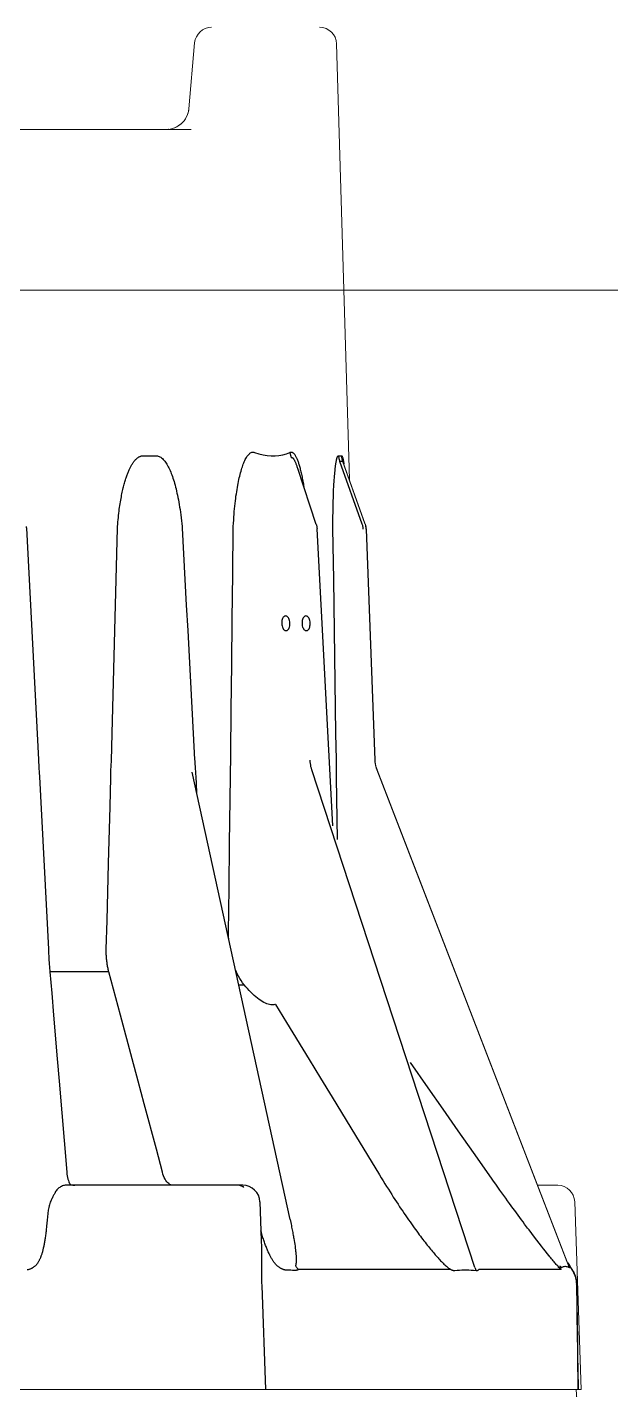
# Model space of a CAD drawing. Header units: millimetres. Extents: x -9869 to 940, y 100 to 694.
# Drawn here: x 487.054 to 487.788, y 177.558 to 179.272 of the extents above; entities that cross this region are included whole.
import ezdxf

# ---------------------------------------------------------------- set-up
doc = ezdxf.new("R2010")
doc.units = ezdxf.units.MM
doc.layers.add('37-P-HS-AG-Q', color=4, linetype='Continuous', lineweight=9)
doc.layers.add('OUTLINE', color=6, linetype='Continuous', lineweight=9)

msp = doc.modelspace()

# ---------------------------------------------------------------- linework, layer by layer
at = {"color": 7, "linetype": 'Continuous'}
for p, q in [((487.4173, 178.6468), (487.394, 178.7171)), ((487.4512, 178.7251), (487.4513, 178.7248)), ((487.4383, 178.2676), (487.4183, 178.6412)), ((487.3844, 177.7725), (487.2612, 178.3353)), ((487.325, 177.8157), (487.1026, 177.8157)), ((487.1089, 177.8162), (487.1113, 177.8158)), ((487.1113, 177.8158), (487.1138, 177.8157)), ((487.3464, 177.795), (487.3481, 177.7462)), ((487.3844, 177.7725), (487.3844, 177.7724)), ((487.7335, 177.718), (487.7357, 177.7146)), ((487.7356, 177.7147), (487.7393, 177.709)), ((487.742, 177.704), (487.7427, 177.7021)), ((487.7427, 177.7021), (487.7436, 177.6992)), ((487.744, 177.6975), (487.7443, 177.6955)), ((487.7443, 177.6955), (487.7446, 177.6922))]:
    msp.add_line(p, q, dxfattribs=at)
at = {"color": 9, "linetype": 'Continuous'}
for p, q in [((487.4466, 178.7265), (487.4748, 178.6474)), ((487.4511, 178.7253), (487.4513, 178.7248)), ((487.4396, 178.6974), (487.4398, 178.7004)), ((487.4398, 178.7004), (487.4399, 178.7031)), ((487.4399, 178.7031), (487.4401, 178.7056)), ((487.4401, 178.7056), (487.4403, 178.708)), ((487.4403, 178.708), (487.4405, 178.7102)), ((487.4405, 178.7102), (487.4407, 178.7123)), ((487.4407, 178.7123), (487.4409, 178.7143)), ((487.4409, 178.7143), (487.4411, 178.7162)), ((487.4389, 178.6835), (487.4391, 178.6874)), ((487.4391, 178.6874), (487.4392, 178.6909)), ((487.4392, 178.6909), (487.4394, 178.6943)), ((487.4394, 178.6943), (487.4396, 178.6974)), ((487.1658, 178.5776), (487.1675, 178.6421)), ((487.4383, 178.6418), (487.4383, 178.644)), ((487.4393, 178.5776), (487.4383, 178.6418)), ((487.2505, 178.6097), (487.2539, 178.5454)), ((487.1641, 178.5132), (487.1658, 178.5776)), ((487.1624, 178.4486), (487.1641, 178.5132)), ((487.1607, 178.3838), (487.1624, 178.4486)), ((487.1598, 178.3494), (487.1607, 178.3838)), ((487.4426, 178.3513), (487.4421, 178.3838)), ((487.4427, 178.3471), (487.4426, 178.3513)), ((487.4428, 178.3325), (487.4427, 178.3471)), ((487.0693, 178.3295), (487.0805, 178.1124)), ((487.1589, 178.3279), (487.159, 178.3302)), ((487.159, 178.3302), (487.1591, 178.3325)), ((487.1591, 178.3325), (487.1592, 178.3348)), ((487.2656, 178.3325), (487.2657, 178.3302)), ((487.2657, 178.3302), (487.2668, 178.3098)), ((487.6169, 177.7121), (487.4118, 178.3382)), ((487.4429, 178.3279), (487.4428, 178.3325)), ((487.444, 178.2504), (487.4429, 178.3279)), ((487.1542, 178.1485), (487.1561, 178.2205)), ((487.1532, 178.1124), (487.1542, 178.1485)), ((487.3071, 178.134), (487.3055, 178.134)), ((487.0805, 178.1124), (487.0806, 178.1096)), ((487.0806, 178.1096), (487.0807, 178.1069)), ((487.0807, 178.1069), (487.0809, 178.1041)), ((487.0809, 178.1041), (487.081, 178.1014)), ((487.081, 178.1014), (487.0812, 178.0987)), ((487.0812, 178.0987), (487.0814, 178.096)), ((487.0814, 178.096), (487.0816, 178.0934)), ((487.0816, 178.0934), (487.0818, 178.0907)), ((487.0818, 178.0907), (487.082, 178.0881)), ((487.1564, 178.0843), (487.0824, 178.0843)), ((487.3197, 178.0679), (487.3265, 178.0679)), ((487.3659, 178.0431), (487.3653, 178.0429)), ((487.5579, 177.9384), (487.5358, 177.9699)), ((487.224, 177.8322), (487.2163, 177.8611)), ((487.0793, 177.7758), (487.079, 177.7718)), ((487.0797, 177.78), (487.0793, 177.7758)), ((487.0801, 177.7844), (487.0797, 177.78)), ((487.0786, 177.768), (487.0782, 177.7644)), ((487.079, 177.7718), (487.0786, 177.768)), ((487.3844, 177.7724), (487.3852, 177.7689)), ((487.6883, 177.7548), (487.6849, 177.7594)), ((487.3895, 177.7461), (487.3899, 177.7437)), ((487.3899, 177.7437), (487.3903, 177.7414)), ((487.3903, 177.7414), (487.3906, 177.7392)), ((487.6916, 177.7505), (487.6883, 177.7548)), ((487.6947, 177.7464), (487.6916, 177.7505)), ((487.6976, 177.7427), (487.6947, 177.7464)), ((487.7004, 177.7391), (487.6976, 177.7427)), ((487.3906, 177.7392), (487.3909, 177.7372)), ((487.703, 177.7358), (487.7004, 177.7391)), ((487.7054, 177.7327), (487.703, 177.7358)), ((487.7078, 177.7297), (487.7054, 177.7327)), ((487.5865, 177.7096), (487.395, 177.7096)), ((487.7253, 177.7096), (487.6216, 177.7096)), ((487.7347, 177.7159), (487.7387, 177.7096)), ((487.7387, 177.7096), (487.7399, 177.7078)), ((487.7387, 177.7096), (487.7393, 177.709)), ((487.3487, 177.6898), (487.3535, 177.5586)), ((487.7444, 177.6914), (487.7448, 177.6621))]:
    msp.add_line(p, q, dxfattribs=at)
for points in [[(487.3161, 178.6794), (487.3164, 178.6823), (487.3169, 178.6852), (487.3173, 178.688), (487.3177, 178.6908), (487.3181, 178.6934), (487.3186, 178.696), (487.3191, 178.6984), (487.3196, 178.7008), (487.32, 178.7032), (487.3205, 178.7054), (487.3211, 178.7076), (487.3216, 178.7097), (487.3221, 178.7118), (487.3227, 178.7138), (487.3232, 178.7157), (487.3238, 178.7175), (487.3244, 178.7193), (487.325, 178.721), (487.3256, 178.7227), (487.3262, 178.7242), (487.3268, 178.7257), (487.3275, 178.7272), (487.3281, 178.7285), (487.3288, 178.7298), (487.3295, 178.731), (487.3302, 178.7321), (487.3309, 178.7331), (487.3317, 178.7341), (487.3324, 178.7349), (487.3332, 178.7357), (487.334, 178.7363), (487.3348, 178.7369), (487.3356, 178.7373), (487.3364, 178.7375), (487.3372, 178.7377), (487.338, 178.7377), (487.3388, 178.7376), (487.3396, 178.7374)], [(487.3396, 178.7374), (487.3451, 178.7357), (487.3504, 178.7343), (487.3556, 178.7335), (487.3607, 178.733), (487.3656, 178.733), (487.3704, 178.7335), (487.3751, 178.7343), (487.3797, 178.7357), (487.3842, 178.7374)], [(487.3842, 178.7374), (487.3845, 178.7375), (487.3848, 178.7376), (487.3852, 178.7377), (487.3855, 178.7377), (487.3858, 178.7377), (487.3862, 178.7377), (487.3866, 178.7376), (487.387, 178.7375), (487.3874, 178.7373), (487.3878, 178.737), (487.3882, 178.7367), (487.3886, 178.7364), (487.389, 178.736), (487.3894, 178.7356), (487.3898, 178.7351), (487.3902, 178.7346), (487.3906, 178.734), (487.391, 178.7334), (487.3914, 178.7327), (487.3918, 178.732), (487.3921, 178.7312), (487.3925, 178.7304), (487.3929, 178.7296), (487.3933, 178.7287), (487.3937, 178.7277), (487.394, 178.7268), (487.3944, 178.7257), (487.3948, 178.7247), (487.3952, 178.7236), (487.3955, 178.7224), (487.3959, 178.7212), (487.3963, 178.72), (487.3966, 178.7187), (487.397, 178.7174)], [(487.3842, 178.7374), (487.3843, 178.7366), (487.3844, 178.7359), (487.3846, 178.7351), (487.3848, 178.7344), (487.385, 178.7336), (487.3852, 178.7329), (487.3855, 178.7322), (487.3857, 178.7314), (487.386, 178.7307)], [(487.1719, 178.6794), (487.1723, 178.6815), (487.1726, 178.6835), (487.173, 178.6855), (487.1734, 178.6874), (487.1738, 178.6892), (487.1742, 178.6909), (487.1746, 178.6927), (487.175, 178.6943), (487.1754, 178.6959), (487.1759, 178.6974), (487.1763, 178.6989), (487.1767, 178.7004), (487.1771, 178.7017), (487.1775, 178.7031), (487.1779, 178.7044), (487.1783, 178.7056), (487.1787, 178.7068), (487.1791, 178.708), (487.1795, 178.7091), (487.1799, 178.7102), (487.1804, 178.7113), (487.1808, 178.7123), (487.1812, 178.7133), (487.1816, 178.7143), (487.182, 178.7153), (487.1824, 178.7162), (487.1829, 178.7171), (487.1833, 178.718), (487.1838, 178.7189), (487.1842, 178.7197), (487.1847, 178.7206), (487.1851, 178.7214), (487.1856, 178.7222), (487.1861, 178.723), (487.1866, 178.7237), (487.1871, 178.7245), (487.1876, 178.7252), (487.1881, 178.7259), (487.1886, 178.7266), (487.1891, 178.7272), (487.1896, 178.7278), (487.1902, 178.7283), (487.1907, 178.7288), (487.1912, 178.7293), (487.1917, 178.7298), (487.1922, 178.7302), (487.1927, 178.7306), (487.1932, 178.731), (487.1937, 178.7313), (487.1943, 178.7317), (487.1948, 178.7319), (487.1953, 178.7322), (487.1958, 178.7324), (487.1963, 178.7326), (487.1969, 178.7328), (487.1974, 178.7329), (487.1979, 178.7331), (487.1985, 178.7331), (487.1991, 178.7332), (487.1996, 178.7332), (487.2002, 178.7332)], [(487.2002, 178.7332), (487.2028, 178.7331), (487.2053, 178.733), (487.2078, 178.733), (487.2103, 178.733), (487.2128, 178.7331), (487.2152, 178.7332)], [(487.2152, 178.7332), (487.2164, 178.7332), (487.2175, 178.7331), (487.2186, 178.7328), (487.2197, 178.7324), (487.2208, 178.7319), (487.2218, 178.7312), (487.2229, 178.7304), (487.2239, 178.7296), (487.2249, 178.7286), (487.2258, 178.7275), (487.2268, 178.7264), (487.2277, 178.7251), (487.2286, 178.7238), (487.2295, 178.7224), (487.2304, 178.7209), (487.2312, 178.7194), (487.232, 178.7178), (487.2328, 178.7162), (487.2336, 178.7145), (487.2343, 178.7127), (487.235, 178.7109), (487.2357, 178.709), (487.2364, 178.707), (487.2371, 178.705), (487.2378, 178.7029), (487.2385, 178.7008), (487.2391, 178.6985), (487.2398, 178.6962), (487.2404, 178.6938), (487.241, 178.6914), (487.2416, 178.6888), (487.2422, 178.6862), (487.2428, 178.6835), (487.2434, 178.6807)], [(487.386, 178.7307), (487.3862, 178.7308), (487.3863, 178.7309), (487.3865, 178.731), (487.3867, 178.731), (487.3869, 178.731), (487.3871, 178.7309), (487.3873, 178.7308), (487.3875, 178.7307), (487.3877, 178.7305), (487.388, 178.7303), (487.3882, 178.73), (487.3885, 178.7297), (487.3888, 178.7293), (487.389, 178.7289), (487.3893, 178.7284), (487.3896, 178.7279), (487.3899, 178.7274), (487.3902, 178.7268), (487.3905, 178.7261), (487.3908, 178.7254), (487.3911, 178.7247), (487.3915, 178.7239), (487.3918, 178.7231), (487.3921, 178.7223), (487.3925, 178.7214), (487.3928, 178.7205), (487.3931, 178.7195), (487.3935, 178.7185), (487.3938, 178.7174), (487.3939, 178.7171)], [(487.397, 178.7174), (487.3973, 178.716), (487.3977, 178.7145), (487.398, 178.7131), (487.3984, 178.7116), (487.3987, 178.71)], [(487.4411, 178.7162), (487.4412, 178.7171), (487.4413, 178.718), (487.4414, 178.7189), (487.4415, 178.7197), (487.4416, 178.7206), (487.4417, 178.7214), (487.4418, 178.7222), (487.4419, 178.723), (487.4421, 178.7237), (487.4422, 178.7245), (487.4423, 178.7252), (487.4424, 178.7259), (487.4426, 178.7266), (487.4427, 178.7272), (487.4428, 178.7278), (487.4429, 178.7283), (487.4431, 178.7288), (487.4432, 178.7293), (487.4433, 178.7298), (487.4434, 178.7302), (487.4436, 178.7306), (487.4437, 178.731), (487.4438, 178.7313), (487.4439, 178.7317), (487.4441, 178.7319), (487.4442, 178.7322), (487.4443, 178.7324), (487.4445, 178.7326), (487.4446, 178.7328), (487.4447, 178.7329), (487.4449, 178.7331), (487.445, 178.7331), (487.4452, 178.7332), (487.4453, 178.7332), (487.4454, 178.7332)], [(487.4454, 178.7332), (487.4461, 178.7331), (487.4467, 178.733), (487.4473, 178.733), (487.4479, 178.733), (487.4484, 178.7331), (487.449, 178.7332)], [(487.4454, 178.7332), (487.4455, 178.7324), (487.4455, 178.7317), (487.4456, 178.7309), (487.4457, 178.7302), (487.4458, 178.7294), (487.446, 178.7287), (487.4462, 178.7279), (487.4464, 178.7272), (487.4466, 178.7265)], [(487.4466, 178.7265), (487.4473, 178.7264), (487.4479, 178.7263), (487.4485, 178.7263), (487.4491, 178.7263), (487.4497, 178.7264), (487.4503, 178.7265)], [(487.449, 178.7332), (487.4492, 178.7332), (487.4494, 178.7331), (487.4497, 178.7328), (487.4499, 178.7324), (487.4501, 178.7319), (487.4504, 178.7313), (487.4506, 178.7306), (487.4508, 178.7297), (487.451, 178.7288), (487.4513, 178.7277), (487.4515, 178.7266), (487.4517, 178.7253), (487.4519, 178.724), (487.4521, 178.7226)], [(487.449, 178.7332), (487.449, 178.7324), (487.4491, 178.7317), (487.4492, 178.7309), (487.4493, 178.7302), (487.4494, 178.7294), (487.4496, 178.7287), (487.4498, 178.7279), (487.45, 178.7272), (487.4503, 178.7265)], [(487.4503, 178.7265), (487.4504, 178.7265), (487.4506, 178.7264), (487.4507, 178.7262), (487.4509, 178.7258), (487.4511, 178.7253)], [(487.3987, 178.71), (487.3991, 178.7084), (487.3994, 178.7067), (487.3997, 178.705), (487.4001, 178.7033), (487.4004, 178.7014), (487.4007, 178.6996), (487.4011, 178.6977), (487.4014, 178.6957), (487.4017, 178.6937)], [(487.4383, 178.644), (487.4383, 178.647), (487.4383, 178.6499), (487.4383, 178.6527), (487.4383, 178.6555), (487.4383, 178.6581), (487.4384, 178.6608), (487.4384, 178.6633), (487.4385, 178.6658), (487.4385, 178.6682), (487.4386, 178.6705), (487.4386, 178.6729), (487.4387, 178.6751), (487.4387, 178.6773), (487.4388, 178.6794), (487.4389, 178.6835)], [(487.1676, 178.644), (487.1678, 178.647), (487.168, 178.6499), (487.1683, 178.6527), (487.1686, 178.6555), (487.1688, 178.6581), (487.1691, 178.6608), (487.1694, 178.6633), (487.1697, 178.6658), (487.1701, 178.6682), (487.1704, 178.6705), (487.1708, 178.6729), (487.1711, 178.6751), (487.1715, 178.6773), (487.1719, 178.6794)], [(487.2434, 178.6807), (487.2439, 178.6778), (487.2445, 178.6748), (487.245, 178.6718), (487.2455, 178.6686), (487.246, 178.6654), (487.2465, 178.6621), (487.2469, 178.6587), (487.2474, 178.6552), (487.2478, 178.6515), (487.2482, 178.6478), (487.2486, 178.644)], [(487.313, 178.6444), (487.3132, 178.6483), (487.3135, 178.6522), (487.3137, 178.6559), (487.314, 178.6596), (487.3143, 178.6631), (487.3146, 178.6666), (487.315, 178.6699), (487.3153, 178.6731), (487.3157, 178.6763), (487.3161, 178.6794)], [(487.0526, 178.644), (487.0527, 178.6436), (487.0527, 178.6433), (487.0527, 178.6429), (487.0528, 178.6425), (487.0528, 178.6422), (487.0679, 178.3513)], [(487.1675, 178.6421), (487.1675, 178.6425), (487.1675, 178.6429), (487.1675, 178.6432), (487.1675, 178.6436), (487.1676, 178.644)], [(487.2486, 178.644), (487.2486, 178.6436), (487.2486, 178.6433), (487.2487, 178.6429), (487.2487, 178.6425), (487.2487, 178.6422), (487.2505, 178.6097)], [(487.3071, 178.134), (487.3078, 178.1895), (487.3084, 178.2453), (487.3091, 178.3012), (487.3097, 178.3574), (487.3104, 178.4139), (487.311, 178.4705), (487.3117, 178.5274), (487.3123, 178.5845), (487.3129, 178.6423)], [(487.3129, 178.6423), (487.3129, 178.6427), (487.313, 178.6431), (487.313, 178.6436), (487.313, 178.644), (487.313, 178.6444)], [(487.4748, 178.6474), (487.475, 178.6467), (487.4753, 178.646), (487.4754, 178.6453), (487.4756, 178.6446), (487.4758, 178.6438), (487.4759, 178.6431), (487.476, 178.6423), (487.476, 178.6415), (487.4761, 178.6407)], [(487.4407, 178.4809), (487.4398, 178.5454), (487.4393, 178.5776)], [(487.2539, 178.5454), (487.2557, 178.5132), (487.2574, 178.4809), (487.2609, 178.4162)], [(487.4421, 178.3838), (487.4412, 178.4486), (487.4407, 178.4809)], [(487.2609, 178.4162), (487.2626, 178.3838), (487.2644, 178.3513)], [(487.0679, 178.3513), (487.068, 178.3491), (487.0682, 178.3469), (487.0683, 178.3448), (487.0684, 178.3427), (487.0691, 178.3325)], [(487.1592, 178.3348), (487.1596, 178.3455), (487.1597, 178.3475), (487.1598, 178.3494)], [(487.2644, 178.3513), (487.2645, 178.3491), (487.2646, 178.3469), (487.2647, 178.3448), (487.2649, 178.3427), (487.2656, 178.3325)], [(487.4118, 178.3382), (487.4112, 178.3401), (487.4107, 178.3421), (487.4103, 178.3441), (487.4099, 178.3461), (487.4097, 178.3482), (487.4095, 178.3502)], [(487.0691, 178.3325), (487.0692, 178.3317), (487.0693, 178.3295)], [(487.1561, 178.2205), (487.158, 178.2922), (487.1589, 178.3279)], [(487.3074, 178.1245), (487.3071, 178.129), (487.3071, 178.134)], [(487.1564, 178.0843), (487.1561, 178.0856), (487.1558, 178.0869), (487.1555, 178.0881), (487.1552, 178.0894), (487.155, 178.0907), (487.1548, 178.092), (487.1545, 178.0934), (487.1543, 178.0947), (487.1542, 178.096), (487.154, 178.0973), (487.1538, 178.0987), (487.1537, 178.1), (487.1536, 178.1014), (487.1535, 178.1027), (487.1534, 178.1041), (487.1533, 178.1055), (487.1533, 178.1069), (487.1533, 178.1082), (487.1532, 178.1096), (487.1532, 178.111), (487.1532, 178.1124)], [(487.082, 178.0881), (487.0823, 178.0856), (487.0824, 178.0843)], [(487.0824, 178.0843), (487.0847, 178.0572), (487.087, 178.0298), (487.0916, 177.9745)], [(487.1858, 177.9745), (487.171, 178.0298), (487.1564, 178.0843)], [(487.3265, 178.0679), (487.3247, 178.0704), (487.3229, 178.073), (487.3212, 178.0758), (487.3195, 178.0787), (487.318, 178.0817), (487.3165, 178.0848), (487.3155, 178.0873)], [(487.3653, 178.0429), (487.3641, 178.0426), (487.3628, 178.0425), (487.3614, 178.0425), (487.36, 178.0426), (487.3584, 178.0429), (487.3568, 178.0434), (487.3551, 178.044), (487.3533, 178.0448), (487.3514, 178.0457), (487.3495, 178.0468), (487.3475, 178.0481), (487.3455, 178.0495), (487.3435, 178.051), (487.3414, 178.0527), (487.3393, 178.0545), (487.3372, 178.0564), (487.3351, 178.0585), (487.3329, 178.0607), (487.3308, 178.063), (487.3287, 178.0654), (487.3265, 178.0679)], [(487.3659, 178.0431), (487.3799, 178.0203), (487.4083, 177.9738)], [(487.0916, 177.9745), (487.094, 177.9465), (487.1035, 177.8322)], [(487.2163, 177.8611), (487.2009, 177.9182), (487.1934, 177.9465), (487.1858, 177.9745)], [(487.4083, 177.9738), (487.4226, 177.9503), (487.4372, 177.9265), (487.4666, 177.8782)], [(487.6152, 177.8567), (487.5959, 177.8843), (487.5768, 177.9115), (487.5579, 177.9384)], [(487.4666, 177.8782), (487.4816, 177.8536), (487.4967, 177.8288)], [(487.6793, 177.7669), (487.6773, 177.7696), (487.6753, 177.7723), (487.6732, 177.7751), (487.6711, 177.778), (487.669, 177.7809), (487.6669, 177.7838), (487.6647, 177.7868), (487.6625, 177.7898), (487.6602, 177.7929), (487.658, 177.7961), (487.6556, 177.7994), (487.6533, 177.8027), (487.6508, 177.8061), (487.6483, 177.8096), (487.6458, 177.8132), (487.6431, 177.8169), (487.6404, 177.8208), (487.6376, 177.8247), (487.6152, 177.8567)], [(487.1035, 177.8322), (487.1038, 177.8298), (487.1042, 177.8275), (487.1046, 177.8254), (487.1051, 177.8235), (487.1056, 177.8217), (487.1062, 177.8201), (487.1067, 177.8188), (487.1073, 177.8177), (487.108, 177.8168), (487.1084, 177.8164)], [(487.2318, 177.8177), (487.2305, 177.8188), (487.2293, 177.8201), (487.2282, 177.8217), (487.2272, 177.8235), (487.2262, 177.8254), (487.2254, 177.8275), (487.2246, 177.8298), (487.224, 177.8322)], [(487.4967, 177.8288), (487.499, 177.825), (487.5013, 177.8212), (487.5036, 177.8176), (487.5058, 177.8141), (487.508, 177.8106), (487.5101, 177.8073), (487.5122, 177.804), (487.5142, 177.8009), (487.5162, 177.7977), (487.5182, 177.7947), (487.5202, 177.7917), (487.5222, 177.7887), (487.5241, 177.7858), (487.526, 177.783), (487.5279, 177.7802), (487.5298, 177.7774), (487.5317, 177.7747), (487.5335, 177.7721), (487.5353, 177.7695), (487.537, 177.767), (487.5388, 177.7646), (487.5404, 177.7623), (487.5421, 177.76), (487.5437, 177.7578), (487.5453, 177.7556), (487.5468, 177.7535), (487.5483, 177.7515), (487.5498, 177.7495), (487.5513, 177.7476), (487.5528, 177.7457), (487.5542, 177.7439), (487.5556, 177.7421), (487.5569, 177.7403), (487.5583, 177.7386), (487.5596, 177.737), (487.5609, 177.7354), (487.5622, 177.7339), (487.5634, 177.7324), (487.5646, 177.7309), (487.5659, 177.7295), (487.567, 177.7282), (487.5682, 177.7268), (487.5693, 177.7255), (487.5705, 177.7243), (487.5716, 177.7231), (487.5727, 177.7219), (487.5737, 177.7208), (487.5748, 177.7197), (487.5759, 177.7186), (487.5769, 177.7176), (487.5779, 177.7166), (487.579, 177.7156), (487.58, 177.7147), (487.5809, 177.7139), (487.5819, 177.713), (487.5829, 177.7122), (487.5838, 177.7115), (487.5847, 177.7108), (487.5856, 177.7102), (487.5865, 177.7096)], [(487.0928, 177.8115), (487.0919, 177.8107), (487.091, 177.8098), (487.0903, 177.8088), (487.0896, 177.8077), (487.0889, 177.8066), (487.0884, 177.8055)], [(487.1026, 177.8157), (487.1016, 177.8156), (487.1005, 177.8154), (487.0994, 177.8152), (487.0982, 177.8148), (487.097, 177.8143), (487.0959, 177.8137), (487.0948, 177.813), (487.0938, 177.8123), (487.0928, 177.8115)], [(487.2373, 177.8157), (487.2359, 177.8158), (487.2345, 177.8162), (487.2331, 177.8168), (487.2318, 177.8177)], [(487.3207, 177.8157), (487.3218, 177.8155), (487.3229, 177.8152), (487.3239, 177.8147), (487.3249, 177.8139), (487.3259, 177.8129)], [(487.0847, 177.7984), (487.0841, 177.7971), (487.0835, 177.7957), (487.0829, 177.7942), (487.0824, 177.7927), (487.0818, 177.7912), (487.0813, 177.7896), (487.0809, 177.7879), (487.0805, 177.7862), (487.0801, 177.7844)], [(487.0884, 177.8055), (487.088, 177.8048), (487.0877, 177.8042), (487.0873, 177.8036), (487.087, 177.803), (487.0867, 177.8024), (487.0864, 177.8018), (487.0861, 177.8012), (487.0858, 177.8006), (487.0855, 177.8), (487.0852, 177.7995), (487.085, 177.7989), (487.0847, 177.7984)], [(487.0782, 177.7644), (487.078, 177.7626), (487.0778, 177.7609), (487.0776, 177.7593), (487.0775, 177.7576), (487.0773, 177.7561), (487.0771, 177.7545), (487.0769, 177.753), (487.0767, 177.7516), (487.0765, 177.7501), (487.0763, 177.7488), (487.0761, 177.7474), (487.0759, 177.7461), (487.0757, 177.7448), (487.0754, 177.7436), (487.0752, 177.7424), (487.075, 177.7412), (487.0748, 177.74), (487.0746, 177.7389), (487.0743, 177.7378), (487.0741, 177.7367), (487.0739, 177.7357), (487.0736, 177.7347), (487.0734, 177.7337), (487.0731, 177.7327), (487.0729, 177.7318), (487.0726, 177.7308), (487.0723, 177.7299), (487.0721, 177.7291), (487.0718, 177.7282), (487.0715, 177.7274), (487.0712, 177.7266), (487.071, 177.7258), (487.0707, 177.7251), (487.0704, 177.7243), (487.0701, 177.7236), (487.0698, 177.7229), (487.0694, 177.7222), (487.0691, 177.7216), (487.0688, 177.7209), (487.0685, 177.7203), (487.0681, 177.7197), (487.0678, 177.7191), (487.0674, 177.7185), (487.0671, 177.7179), (487.0667, 177.7174), (487.0663, 177.7168), (487.0659, 177.7163), (487.0655, 177.7158), (487.0651, 177.7153), (487.0647, 177.7149)], [(487.3493, 177.7529), (487.3488, 177.7546), (487.3483, 177.7563), (487.3477, 177.7584)], [(487.3852, 177.7689), (487.3856, 177.7669), (487.386, 177.765), (487.3864, 177.7631), (487.3867, 177.7613), (487.3871, 177.7595), (487.3874, 177.7578), (487.3877, 177.7562), (487.388, 177.7546), (487.3883, 177.7531), (487.3886, 177.7516), (487.3889, 177.7501), (487.3891, 177.7488), (487.3895, 177.7461)], [(487.6849, 177.7594), (487.6831, 177.7618), (487.6793, 177.7669)], [(487.3481, 177.7462), (487.3482, 177.7436), (487.3483, 177.7404)], [(487.3483, 177.7404), (487.3483, 177.7369), (487.3483, 177.7334), (487.3483, 177.7299), (487.3483, 177.7264)], [(487.3508, 177.7482), (487.3503, 177.7497), (487.3498, 177.7513), (487.3493, 177.7529)], [(487.3681, 177.7144), (487.3676, 177.7149), (487.3671, 177.7154), (487.3666, 177.716), (487.3661, 177.7165), (487.3656, 177.7171), (487.3651, 177.7177), (487.3646, 177.7184), (487.3641, 177.719), (487.3636, 177.7197), (487.3632, 177.7204), (487.3627, 177.7211), (487.3622, 177.7219), (487.3617, 177.7226), (487.3612, 177.7234), (487.3608, 177.7243), (487.3603, 177.7251), (487.3598, 177.726), (487.3593, 177.7269), (487.3589, 177.7278), (487.3584, 177.7288), (487.3579, 177.7298), (487.3575, 177.7308), (487.357, 177.7318), (487.3565, 177.7329), (487.3561, 177.734), (487.3556, 177.7351), (487.3551, 177.7362), (487.3547, 177.7374), (487.3542, 177.7387), (487.3537, 177.7399), (487.3532, 177.7412), (487.3528, 177.7425), (487.3523, 177.7439), (487.3518, 177.7453), (487.3513, 177.7467), (487.3508, 177.7482)], [(487.3483, 177.7264), (487.3483, 177.7162), (487.3483, 177.7128), (487.3483, 177.7095), (487.3484, 177.7062), (487.3484, 177.7029), (487.3484, 177.6997), (487.3485, 177.6964), (487.3486, 177.6931), (487.3487, 177.6898)], [(487.3909, 177.7372), (487.391, 177.7362), (487.3911, 177.7353), (487.3912, 177.7343), (487.3913, 177.7334), (487.3914, 177.7326), (487.3915, 177.7317), (487.3916, 177.7308), (487.3917, 177.73), (487.3917, 177.7292), (487.3918, 177.7284), (487.3919, 177.7276), (487.3919, 177.7268), (487.392, 177.726), (487.392, 177.7252), (487.392, 177.7245), (487.3921, 177.7237), (487.3921, 177.7229), (487.3921, 177.7222), (487.3921, 177.7215), (487.3921, 177.7208), (487.3921, 177.7201), (487.392, 177.7195), (487.392, 177.7189), (487.3919, 177.7183), (487.3919, 177.7177), (487.3918, 177.7172), (487.3917, 177.7167), (487.3917, 177.7162), (487.3916, 177.7158), (487.3915, 177.7153), (487.3914, 177.7149), (487.3912, 177.7146), (487.3911, 177.7142)], [(487.7253, 177.7096), (487.7247, 177.7102), (487.724, 177.7109), (487.7232, 177.7116), (487.7225, 177.7124), (487.7217, 177.7133), (487.7209, 177.7142), (487.72, 177.7151), (487.7191, 177.7161), (487.7182, 177.7172), (487.7173, 177.7182), (487.7163, 177.7194), (487.7153, 177.7206), (487.7143, 177.7218), (487.7132, 177.723), (487.7122, 177.7243), (487.7111, 177.7256), (487.71, 177.7269), (487.7078, 177.7297)], [(487.0647, 177.7149), (487.0641, 177.7143), (487.0635, 177.7138), (487.063, 177.7134), (487.0624, 177.7129), (487.0618, 177.7125), (487.0612, 177.7121), (487.0606, 177.7118), (487.0601, 177.7114), (487.0595, 177.7111), (487.0589, 177.7108), (487.0583, 177.7105), (487.0577, 177.7103), (487.0571, 177.71), (487.0565, 177.7098), (487.0558, 177.7096), (487.0552, 177.7094), (487.0546, 177.7093), (487.0539, 177.7091)], [(487.3784, 177.709), (487.3778, 177.7092), (487.3773, 177.7093), (487.3767, 177.7095), (487.3762, 177.7097), (487.3757, 177.7098), (487.3751, 177.7101), (487.3746, 177.7103), (487.374, 177.7105), (487.3734, 177.7108), (487.3729, 177.7111), (487.3723, 177.7114), (487.3717, 177.7118), (487.3711, 177.7121), (487.3705, 177.7125), (487.3699, 177.713), (487.3693, 177.7134), (487.3687, 177.7139), (487.3681, 177.7144)], [(487.3891, 177.7084), (487.3873, 177.7086), (487.3855, 177.7087), (487.3837, 177.7088), (487.382, 177.7089), (487.3802, 177.709), (487.3784, 177.709)], [(487.395, 177.7096), (487.3947, 177.7095), (487.3943, 177.7093), (487.394, 177.7092), (487.3936, 177.709), (487.3933, 177.7089), (487.3929, 177.7088), (487.3925, 177.7087), (487.3921, 177.7086), (487.3917, 177.7085), (487.3913, 177.7085), (487.3909, 177.7084), (487.3904, 177.7084), (487.39, 177.7084), (487.3895, 177.7084), (487.3891, 177.7084)], [(487.395, 177.7096), (487.3945, 177.7101), (487.3941, 177.7106), (487.3936, 177.7111), (487.3932, 177.7116), (487.3927, 177.7121), (487.3923, 177.7126), (487.3919, 177.7131), (487.3915, 177.7137), (487.3911, 177.7142)], [(487.5865, 177.7096), (487.5868, 177.7095), (487.5871, 177.7094), (487.5873, 177.7093), (487.5875, 177.7092), (487.5878, 177.7091), (487.588, 177.7091), (487.5882, 177.709), (487.5884, 177.7089), (487.5886, 177.7088), (487.5888, 177.7088), (487.589, 177.7087), (487.5892, 177.7087), (487.5894, 177.7086), (487.5896, 177.7086), (487.5898, 177.7085), (487.59, 177.7085), (487.5901, 177.7085), (487.5903, 177.7084), (487.5905, 177.7084), (487.5906, 177.7084), (487.5908, 177.7084), (487.591, 177.7084), (487.5911, 177.7084), (487.5913, 177.7084), (487.5915, 177.7084), (487.5916, 177.7084), (487.5946, 177.7087)], [(487.5946, 177.7087), (487.5974, 177.709), (487.6003, 177.7091), (487.6032, 177.7092), (487.6061, 177.7092), (487.6091, 177.7091), (487.6121, 177.709), (487.6151, 177.7087), (487.6182, 177.7084)], [(487.6169, 177.7121), (487.617, 177.7116), (487.6171, 177.7112), (487.6173, 177.7108), (487.6174, 177.7104), (487.6175, 177.71), (487.6177, 177.7096), (487.6178, 177.7092), (487.618, 177.7088), (487.6182, 177.7084)], [(487.6182, 177.7084), (487.6183, 177.7084), (487.6185, 177.7084), (487.6187, 177.7084), (487.6189, 177.7084), (487.619, 177.7084), (487.6192, 177.7084), (487.6194, 177.7084), (487.6196, 177.7085), (487.6197, 177.7085), (487.6199, 177.7085), (487.6201, 177.7086), (487.6202, 177.7087), (487.6204, 177.7087), (487.6206, 177.7088), (487.6207, 177.7089), (487.6209, 177.709), (487.621, 177.7091), (487.6212, 177.7092), (487.6213, 177.7093), (487.6215, 177.7095), (487.6216, 177.7096)], [(487.7259, 177.7121), (487.7259, 177.712), (487.7259, 177.712), (487.7258, 177.712), (487.7257, 177.712), (487.7257, 177.7121), (487.7256, 177.7122), (487.7254, 177.7123), (487.7253, 177.7124), (487.7252, 177.7126), (487.725, 177.7128), (487.7248, 177.7131), (487.7246, 177.7133), (487.7244, 177.7136), (487.7242, 177.7139), (487.7239, 177.7142)], [(487.7253, 177.7096), (487.7251, 177.7101), (487.7249, 177.7106), (487.7247, 177.7111), (487.7245, 177.7116), (487.7244, 177.7121), (487.7242, 177.7126), (487.7241, 177.7131), (487.724, 177.7137), (487.7239, 177.7142)], [(487.7278, 177.713), (487.7268, 177.7126), (487.7259, 177.7121)], [(487.7354, 177.7121), (487.7342, 177.7126), (487.733, 177.7129), (487.7319, 177.7132), (487.7308, 177.7133), (487.7298, 177.7134), (487.7287, 177.7132), (487.7278, 177.713)], [(487.735, 177.7141), (487.7351, 177.7139), (487.7352, 177.7137), (487.7353, 177.7134), (487.7353, 177.7132), (487.7354, 177.7129), (487.7355, 177.7127), (487.7355, 177.7126), (487.7356, 177.7124), (487.7356, 177.7123), (487.7356, 177.7121), (487.7356, 177.7121), (487.7356, 177.712), (487.7355, 177.712), (487.7355, 177.712), (487.7354, 177.7121)], [(487.7399, 177.7078), (487.7409, 177.7059), (487.7418, 177.704), (487.7425, 177.702)], [(487.7425, 177.702), (487.7432, 177.6999), (487.7437, 177.6978)], [(487.7437, 177.6978), (487.7441, 177.6957), (487.7443, 177.6936), (487.7444, 177.6914)], [(487.7444, 177.6914), (487.7446, 177.6916), (487.7446, 177.6916)], [(487.7448, 177.6621), (487.745, 177.6474), (487.7453, 177.6327), (487.7457, 177.6031)], [(487.7457, 177.6031), (487.7459, 177.5883), (487.7462, 177.5735), (487.7464, 177.5586)]]:
    msp.add_lwpolyline(points, dxfattribs=at)
at = {"color": 7, "linetype": 'Continuous'}
for points in [[(487.4173, 178.6468), (487.4175, 178.6462), (487.4177, 178.6454), (487.4179, 178.6447), (487.418, 178.6439), (487.4181, 178.6431), (487.4182, 178.6424), (487.4183, 178.6416), (487.4183, 178.6412)], [(487.3788, 178.5318), (487.378, 178.5316), (487.3773, 178.5313), (487.3766, 178.5308), (487.3759, 178.5301), (487.3753, 178.5293), (487.3748, 178.5283), (487.3744, 178.5271), (487.3741, 178.5258), (487.3739, 178.5245), (487.3739, 178.5232), (487.3739, 178.5218), (487.374, 178.5204), (487.3743, 178.5191), (487.3747, 178.5178), (487.3751, 178.5167), (487.3757, 178.5157), (487.3763, 178.5148), (487.377, 178.5141), (487.3777, 178.5136), (487.3784, 178.5133), (487.3792, 178.5132)], [(487.3792, 178.5132), (487.38, 178.5133), (487.3808, 178.5136), (487.3815, 178.5141), (487.3821, 178.5148), (487.3827, 178.5157), (487.3832, 178.5167), (487.3836, 178.5178), (487.3839, 178.5191), (487.3841, 178.5204), (487.3842, 178.5218), (487.3841, 178.5232), (487.384, 178.5245), (487.3837, 178.5259), (487.3834, 178.5271), (487.3829, 178.5283), (487.3824, 178.5293), (487.3817, 178.5301), (487.3811, 178.5308), (487.3803, 178.5313), (487.3796, 178.5316), (487.3788, 178.5318)], [(487.4043, 178.5318), (487.4035, 178.5316), (487.4028, 178.5313), (487.4021, 178.5308), (487.4015, 178.5301), (487.4009, 178.5293), (487.4004, 178.5283), (487.4, 178.5271), (487.3997, 178.5259), (487.3995, 178.5245), (487.3994, 178.5232), (487.3994, 178.5218), (487.3996, 178.5204), (487.3998, 178.5191), (487.4002, 178.5178), (487.4007, 178.5167), (487.4012, 178.5157), (487.4018, 178.5148), (487.4025, 178.5141), (487.4032, 178.5136), (487.404, 178.5133), (487.4048, 178.5132)], [(487.4048, 178.5132), (487.4056, 178.5133), (487.4063, 178.5136), (487.407, 178.5141), (487.4076, 178.5148), (487.4082, 178.5157), (487.4087, 178.5167), (487.4091, 178.5178), (487.4094, 178.5191), (487.4096, 178.5204), (487.4097, 178.5218), (487.4097, 178.5232), (487.4095, 178.5245), (487.4093, 178.5258), (487.4089, 178.5271), (487.4084, 178.5283), (487.4079, 178.5293), (487.4073, 178.5301), (487.4066, 178.5308), (487.4059, 178.5313), (487.4051, 178.5316), (487.4043, 178.5318)], [(487.7393, 177.709), (487.7412, 177.7058), (487.7425, 177.7027)], [(487.7425, 177.7027), (487.7435, 177.6994), (487.7442, 177.6961)], [(487.7442, 177.6961), (487.7446, 177.6927), (487.7446, 177.6916)], [(487.7446, 177.6916), (487.7448, 177.6802), (487.745, 177.6641), (487.7453, 177.648), (487.7457, 177.6161)], [(487.7457, 177.6161), (487.746, 177.6003), (487.7462, 177.5845), (487.7466, 177.5586)]]:
    msp.add_lwpolyline(points, dxfattribs=at)
msp.add_arc((487.325, 177.7942), 0.0214, 2, 90.0006, dxfattribs=at)
at = {"layer": '37-P-HS-AG-Q'}
msp.add_line((483.3926, 178.9413), (491.9601, 178.9413), dxfattribs=at)
at = {"layer": 'OUTLINE'}
for p, q in [((487.2644, 179.2526), (487.2571, 179.1697)), ((487.4429, 179.2513), (487.459, 178.7033)), ((487.257, 179.1686), (487.257, 179.1688)), ((487.2365, 179.1447), (487.2394, 179.1457)), ((487.2599, 179.1436), (486.5298, 179.1436)), ((487.2299, 179.1436), (487.2303, 179.1436)), ((487.2307, 179.1437), (487.2337, 179.1441)), ((487.2307, 179.1436), (487.2308, 179.1436)), ((487.2337, 179.1441), (487.2366, 179.1447)), ((487.4786, 178.6474), (487.4503, 178.7265)), ((487.479, 178.6473), (487.4513, 178.7248)), ((487.4788, 178.6466), (487.4786, 178.6474)), ((487.4909, 178.3502), (487.4799, 178.6407)), ((487.4802, 178.6414), (487.4803, 178.6409)), ((487.4914, 178.3504), (487.4803, 178.6409)), ((487.4916, 178.3474), (487.4919, 178.3451)), ((487.4917, 178.3464), (487.4919, 178.3454)), ((487.4935, 178.3382), (487.4928, 178.3401)), ((487.7354, 177.7121), (487.4935, 178.3382)), ((487.735, 177.7141), (487.4939, 178.3381)), ((487.721, 177.8157), (487.6958, 177.8157)), ((487.7506, 177.5586), (487.7424, 177.795)), ((487.7506, 177.5586), (486.0391, 177.5586)), ((487.7441, 177.5586), (487.7468, 177.5199))]:
    msp.add_line(p, q, dxfattribs=at)
for points in [[(487.2394, 179.1457), (487.2421, 179.1469), (487.2446, 179.1485), (487.247, 179.1502), (487.2492, 179.1523), (487.2511, 179.1545), (487.2528, 179.1569), (487.2543, 179.1595), (487.2555, 179.1622), (487.2564, 179.1651)], [(487.2564, 179.1651), (487.2569, 179.168), (487.2571, 179.1697)], [(487.257, 179.1688), (487.2571, 179.1691), (487.2571, 179.1697)], [(487.229, 179.1436), (487.2292, 179.1436), (487.2294, 179.1436), (487.2296, 179.1436), (487.2298, 179.1436), (487.23, 179.1436), (487.2302, 179.1437), (487.2304, 179.1437), (487.2306, 179.1437), (487.2309, 179.1437), (487.2311, 179.1437), (487.2313, 179.1437), (487.2315, 179.1437), (487.2317, 179.1438), (487.2319, 179.1438)], [(487.479, 178.6473), (487.4789, 178.6474), (487.4786, 178.6474)], [(487.4796, 178.6436), (487.4794, 178.6444), (487.4793, 178.6451), (487.4791, 178.6459), (487.4788, 178.6466)], [(487.479, 178.6473), (487.4793, 178.6466), (487.4795, 178.6459), (487.4797, 178.6451), (487.4798, 178.6444)], [(487.4799, 178.6407), (487.4798, 178.6414), (487.4798, 178.6422), (487.4797, 178.6429), (487.4796, 178.6436)], [(487.4798, 178.6444), (487.48, 178.6437), (487.4801, 178.6429), (487.4802, 178.6421), (487.4802, 178.6414)], [(487.4803, 178.6409), (487.4802, 178.6408), (487.4799, 178.6407)], [(487.4914, 178.3504), (487.4913, 178.3503), (487.4909, 178.3502)], [(487.4917, 178.3441), (487.4914, 178.3461), (487.4911, 178.3482), (487.4909, 178.3502)], [(487.4914, 178.3504), (487.4914, 178.3497), (487.4916, 178.3474)], [(487.4914, 178.35), (487.4916, 178.3477), (487.4916, 178.3476)], [(487.4928, 178.3401), (487.4922, 178.3421), (487.4917, 178.3441)], [(487.4919, 178.3454), (487.4923, 178.3432), (487.4924, 178.343)], [(487.4919, 178.3451), (487.4924, 178.3428), (487.493, 178.3406), (487.4938, 178.3384), (487.4939, 178.3381)], [(487.4933, 178.3397), (487.4936, 178.3387), (487.4937, 178.3385)], [(487.4939, 178.3381), (487.4938, 178.3381), (487.4935, 178.3382)], [(487.7443, 177.5586), (487.7468, 177.5229), (487.7483, 177.5024)]]:
    msp.add_lwpolyline(points, dxfattribs=at)
for centre, radius, start, end in [((487.2857, 179.2507), 0.0214, 90, 175), ((487.4215, 179.2507), 0.0214, 1.6785, 89.9998), ((487.2287, 179.1722), 0.0286, 270, 355), ((487.721, 177.7942), 0.0214, 2, 89.9999)]:
    msp.add_arc(centre, radius, start, end, dxfattribs=at)

doc.saveas('drawing.dxf')
